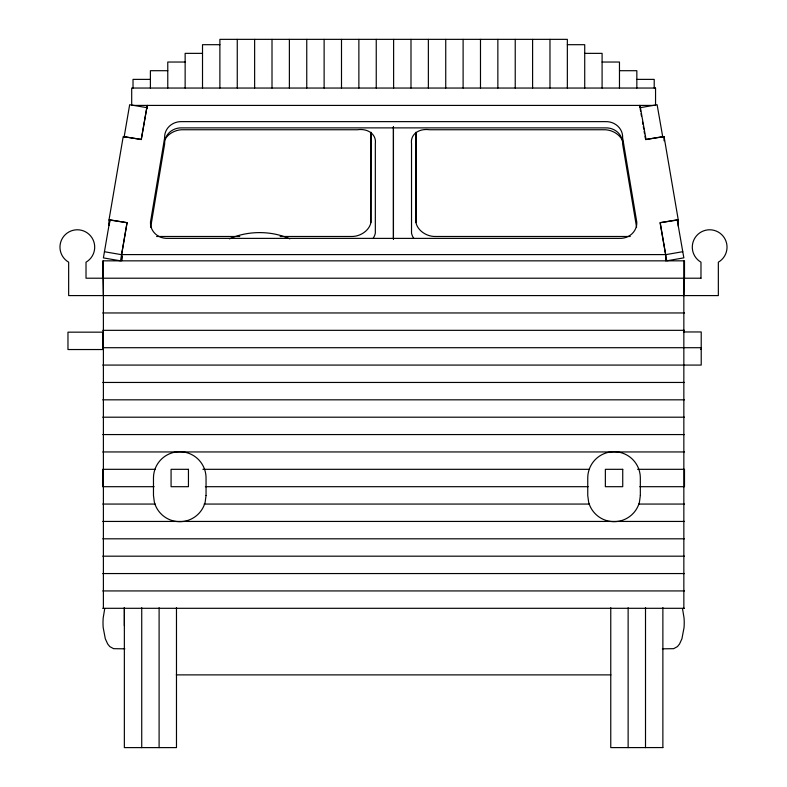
<?xml version="1.0" encoding="UTF-8"?>
<svg xmlns="http://www.w3.org/2000/svg" width="787" height="787" viewBox="0 0 787 787"><rect width="100%" height="100%" fill="white"/><g stroke="black" fill="none" stroke-linecap="round" stroke-linejoin="round"><path stroke-width="1.18" d="M103.392 608.302L103.392 260.841M124.356 625.665L124.356 607.574M280.133 236.484L351.081 236.484A16.566 12.523 -23.2 0 0 370.864 222.632L370.972 132.255M664.071 140.843L664.071 136.682L646.019 139.358L640.008 105.419L640.008 107.504M150.681 227.236L164.631 144.06A16.566 15.455 0 0 1 181.974 127.878L605.292 127.878A16.566 15.455 0 0 1 622.635 144.06L636.585 227.236M108.999 225.141L108.999 219.937L123.195 136.682L141.247 139.358L147.258 105.419L147.258 108.547M109.206 224.974L109.826 221.354M122.418 256.1L121.611 260.841L121.611 254.595L127.061 222.623L108.999 219.937M124.051 137.459L129.668 104.71L146.785 107.652M147.169 105.419L141.306 139.584L124.189 136.643M104.701 608.804L103.195 617.913A62.694 62.694 0 0 0 103.195 627.633L105.31 638.778L107.711 644.022L109.786 646.589L113.594 648.675L124.848 648.832M640.008 107.73L657.125 104.74L662.831 137.469M645.576 139.643L662.693 136.653M665.654 254.683L682.772 251.692M664.071 136.682L678.266 219.937L660.204 222.623L665.654 254.595L665.654 260.841M683.844 295.587L684.247 278.214M219.888 44.692L202.515 44.692L202.515 88.046M567.348 44.692L584.721 44.692L584.721 88.046M202.515 53.359L185.142 53.359L185.142 88.046M584.721 53.359L602.094 53.359L602.094 88.046M185.142 62.035L167.769 62.035L167.769 88.046M602.094 62.035L619.467 62.035L619.467 88.046M167.769 70.702L150.396 70.702L150.396 88.046M619.467 70.702L636.84 70.702L636.84 88.046M150.396 79.379L133.023 79.379L133.023 88.046M636.84 79.379L654.213 79.379L654.213 88.046M156.593 236.484L239.769 236.484M630.259 236.484L435.772 236.484A16.566 12.523 23.2 0 1 415.998 222.632L415.88 132.255M121.611 254.595L665.654 254.595M102.743 312.96L684.493 312.96M102.743 330.333L684.493 330.333M683.844 331.957L701.217 331.957L701.217 365.079L102.743 365.079M103.392 347.706L701.217 347.706M700.597 349.33L701.217 349.33M102.743 382.452L684.493 382.452M102.743 399.826L684.493 399.826M102.743 417.199L684.493 417.199M102.743 434.572L684.493 434.572M102.743 451.945L684.493 451.945M155.255 469.318L102.743 469.318L102.743 486.691L154.124 486.691M202.889 469.318L589.414 469.318M637.608 469.318L684.493 469.318L684.493 486.691L639.811 486.691M205.348 486.691L588.194 486.691M102.743 504.064L155.255 504.064M204.118 504.064L589.256 504.064M638.71 504.064L684.493 504.064M102.743 521.437L684.493 521.437M102.743 538.81L684.493 538.81M102.743 556.183L684.493 556.183M102.743 573.556L684.493 573.556M102.743 590.929L684.493 590.929M102.743 608.302L684.493 608.302M662.388 648.832L673.642 648.675L677.45 646.589L679.525 644.022L681.926 638.778L684.041 627.633A62.694 62.694 0 0 0 684.041 617.913L682.536 608.804M176.298 674.882L610.948 674.882M662.87 747.571L610.761 747.611L610.761 607.712M103.392 295.587L102.989 278.214M104.445 251.742L121.572 254.683M640.215 108.911L640.628 111.272M641.041 113.633L641.454 116.004M642.487 121.906L642.9 124.277M643.313 126.638L643.727 128.999M644.13 131.37L644.543 133.731M644.956 136.092L645.37 138.463M639.693 105.419L640.106 107.829M684.493 278.214L684.493 260.841L102.743 260.841L102.743 278.214M683.844 260.841L683.844 608.302M678.266 219.937L678.266 226.184M662.88 607.574L662.87 747.611M645.507 607.712L645.507 747.65M628.134 607.712L628.134 747.65M567.348 88.046L567.348 39.35L219.888 39.35L219.888 88.046M549.975 39.35L549.975 88.046M532.602 39.35L532.602 88.046M515.229 39.35L515.229 88.046M497.856 39.35L497.856 88.046M480.483 39.35L480.483 88.046M463.11 39.35L463.11 88.046M445.737 39.35L445.737 88.046M428.364 39.35L428.364 88.046M415.998 133.141L415.998 222.632M410.991 39.35L410.991 88.046M393.618 39.35L393.618 88.046M393.451 126.855L393.451 239.11M393.411 126.855L393.411 239.11M376.245 39.35L376.245 88.046M370.864 133.141L370.864 222.632M358.872 39.35L358.872 88.046M341.499 39.35L341.499 88.046M324.126 39.35L324.126 88.046M306.753 39.35L306.753 88.046M289.38 39.35L289.38 88.046M272.007 39.35L272.007 88.046M254.634 39.35L254.634 88.046M237.261 39.35L237.261 88.046M176.475 607.712L176.475 747.611L124.356 747.611L124.356 607.712M159.102 607.712L159.102 747.65M141.729 607.712L141.729 747.65M413.873 238.491A16.566 12.523 23.2 0 1 411.522 233.09L411.522 143.598A19.341 14.619 23.1 0 1 429.643 129.747L603.718 129.747A16.606 12.553 23.2 0 1 622.999 141.758M372.989 238.491A16.566 12.523 -23.2 0 0 375.33 233.09L375.33 143.598A19.341 14.619 -23.1 0 0 357.219 129.747L183.145 129.747A16.606 12.553 -23.2 0 0 164.65 139.948M229.47 238.864A55.808 39.468 0 0 1 289.793 238.864M206.046 495.495L205.171 502.185A26.305 26.305 0 0 1 154.35 502.185L153.475 495.495L153.475 478.004A26.286 26.286 0 0 1 179.761 451.718A26.286 26.286 0 0 1 206.046 478.004L206.046 495.495M640.333 495.495L639.447 502.185A26.305 26.305 0 0 1 588.637 502.185L587.751 495.495L587.751 478.004A26.286 26.286 0 0 1 614.047 451.718A26.286 26.286 0 0 1 640.333 478.004L640.333 495.495M164.631 137.814L150.474 222.2A16.616 15.504 0 0 0 167.818 238.382L619.448 238.382A16.616 15.504 0 0 0 636.791 222.2L622.635 137.814A16.566 15.455 0 0 0 605.292 121.631L181.974 121.631A16.566 15.455 0 0 0 164.631 137.814M109.924 219.819L103.392 257.9L120.519 260.831L127.051 222.751L109.924 219.819M677.204 219.789L660.086 222.77L666.727 260.841L683.844 257.851L677.204 219.789M655.551 88.046L131.695 88.046L131.695 105.419L655.551 105.419L655.551 88.046M700.981 278.214L86.019 278.214L86.019 262.189A17.373 17.373 0 0 0 90.643 235.982A17.373 17.373 0 0 0 64.032 235.982A17.373 17.373 0 0 0 68.656 262.189L68.656 295.587L150.74 295.587L718.344 295.587L718.344 262.189A17.373 17.373 0 0 0 722.968 235.982A17.373 17.373 0 0 0 696.357 235.982A17.373 17.373 0 0 0 700.981 262.189L700.981 278.214M102.704 332.163L67.967 332.163L67.967 349.536L102.704 349.536L102.704 332.163M188.447 469.318L171.074 469.318L171.074 486.691L188.447 486.691L188.447 469.318M622.733 469.318L605.36 469.318L605.36 486.691L622.733 486.691L622.733 469.318"/></g></svg>
